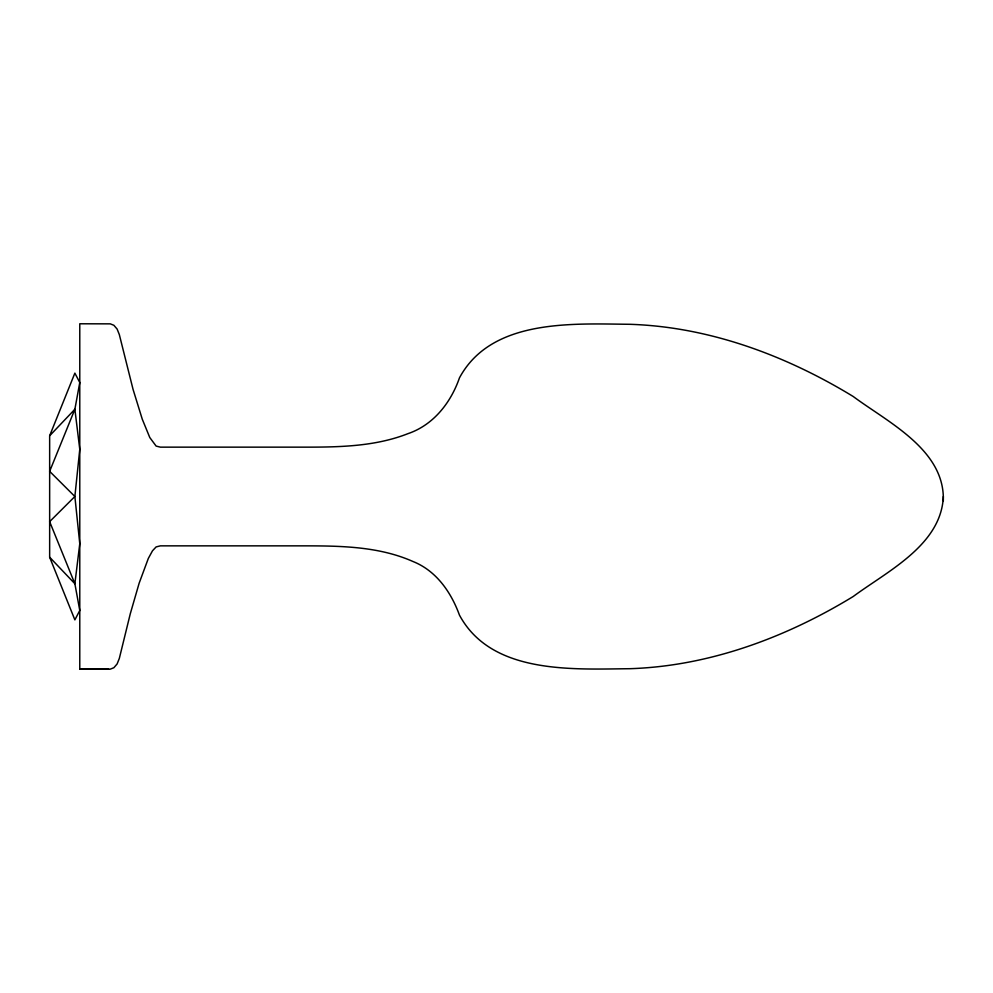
<?xml version="1.0" encoding="UTF-8"?>
<svg xmlns="http://www.w3.org/2000/svg" width="993" height="993" viewBox="0 0 993 993"><rect width="100%" height="100%" fill="white"/><g stroke="black" fill="none" stroke-linecap="round" stroke-linejoin="round"><path stroke-width="1.49" d="M943.3 500.844C945.1 449.903 888.127 422.422 853.223 396.505C785.811 355.395 709.052 326.771 629.537 324.289C572.39 323.755 491.374 318.604 459.461 377.874C450.872 402.649 433.457 425.016 407.924 433.668C375.081 446.577 339.109 447.173 304.305 447.148L160.382 447.148L156.124 446.08L149.782 437.528L142.272 419.195L133.074 389.442L119.321 334.554L117.1 329.031L113.86 325.27L110.285 323.855L79.775 323.78L79.775 669.22L110.285 669.145L113.86 667.73L117.1 663.969L119.321 658.446L130.294 613.736L139.144 583.201L148.342 558.401L152.475 550.83L156.124 546.92L160.382 545.852L304.305 545.852C340.847 545.865 378.978 546.411 412.989 561.504C436.299 570.764 451.17 592.324 459.461 615.126C491.374 674.396 572.39 669.245 629.537 668.711C709.052 666.216 785.811 637.605 853.223 596.495C887.419 571.174 941.302 545.07 943.35 496.5M49.65 435.778L74.872 373.132L79.775 382.528L74.872 409.265L49.65 471.352L74.872 496.5L79.775 543.705L74.872 583.735L79.775 610.472L74.872 619.868L49.65 557.222L49.65 435.778L74.872 409.265L79.775 449.295L74.872 496.5L49.65 521.648L74.872 583.735L49.65 557.222M79.775 669.195L108.56 669.195"/></g></svg>
